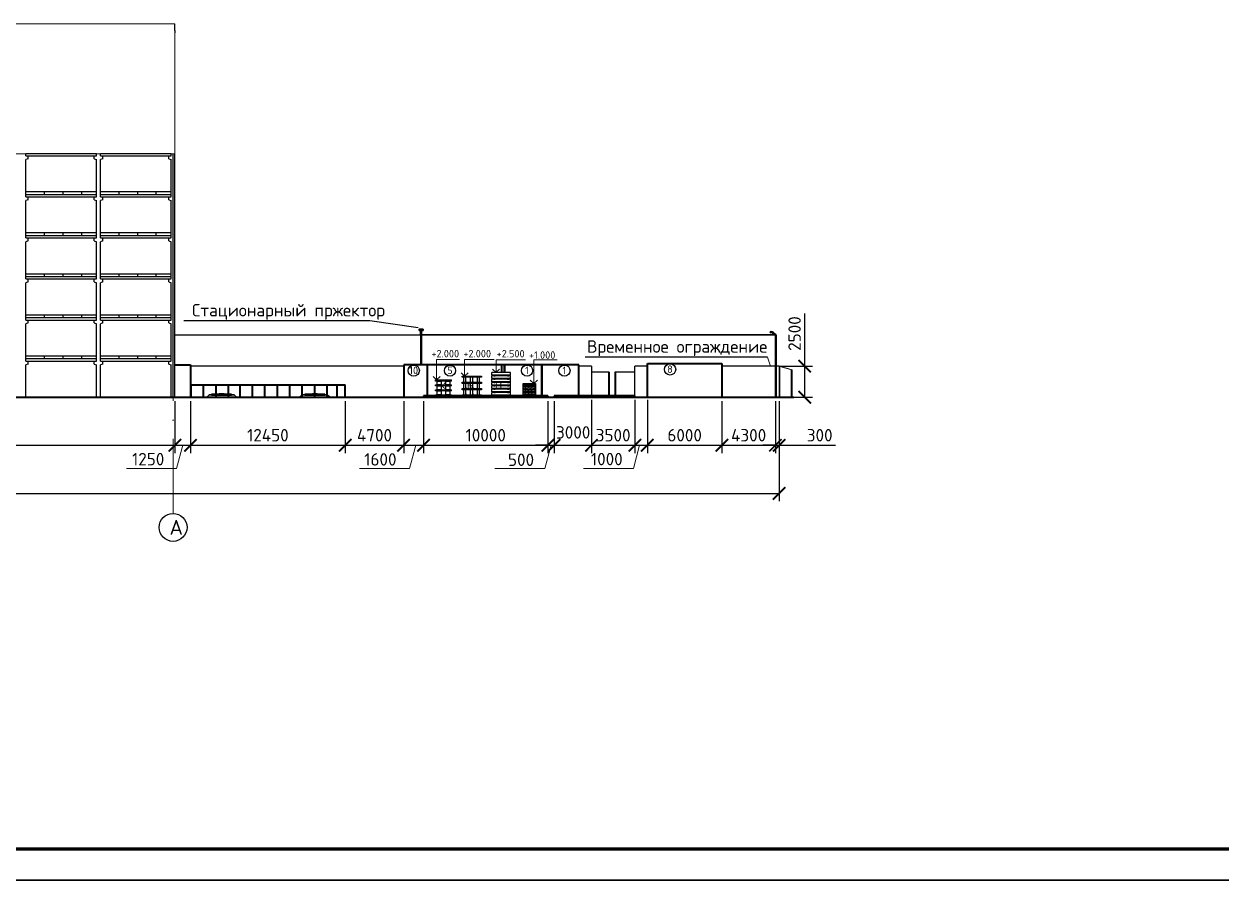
# Model space of a CAD drawing. Header units: millimetres. Extents: x -782 to 10910, y 3841 to 13237.
# Drawn here: x 8844.2 to 9036.8, y 6618.5 to 6756.1 of the extents above; entities that cross this region are included whole.
import ezdxf

# ---------------------------------------------------------------- set-up
doc = ezdxf.new("R2010")
doc.units = ezdxf.units.MM
doc.linetypes.add('ACAD_ISO10W100', pattern=[18, 12, -3, 0, -3])
doc.linetypes.add('CENTER2', pattern=[28.575, 19.05, -3.175, 3.175, -3.175])
doc.layers.add('1', color=7, linetype='Continuous')
doc.layers.add('Оbводка', color=1, linetype='Continuous', lineweight=90)
doc.styles.add('2.5', font='isocpeur.ttf', dxfattribs={"height": 2})
doc.styles.add('Isocpeur', font='isocpeur.ttf')
doc.dimstyles.new('М500 стройгенп', dxfattribs={"dimtxt": 2, "dimasz": 2, "dimexe": 1.25, "dimexo": 0.625, "dimtad": 1, "dimlfac": 500, "dimtxsty": '2.5', "dimblk": 'ARCHTICK', "dimcen": 2.5, "dimadec": 0, "dimazin": 0, "dimtfac": 1, "dimtmove": 0, "dimatfit": 3, "dimfxl": 1, "dimarcsym": 0})

# ---------------------------------------------------------------- blocks, each defined once
blk = doc.blocks.new('_ArchTick')
at = {"color": 0, "linetype": 'ByBlock', "const_width": 0.15}
blk.add_lwpolyline([(-0.5, -0.5), (0.5, 0.5)], dxfattribs=at)
blk = doc.blocks.new('*D227')
at = {"color": 0, "lineweight": -2, "transparency": 16777216}
for p, q in [((8795.92, 6695.48), (8795.92, 6687.12)), ((8868.52, 6695.48), (8868.52, 6687.12)), ((8795.92, 6688.37), (8868.52, 6688.37))]:
    blk.add_line(p, q, dxfattribs=at)
at = {"layer": 'Defpoints', "color": 0, "lineweight": 25, "transparency": 16777216}
for p in [(8795.92, 6696.1), (8868.52, 6696.1), (8868.52, 6688.37)]:
    blk.add_point(p, dxfattribs=at)
at = {"color": 0, "lineweight": -2, "transparency": 16777216, "xscale": 2, "yscale": 2, "zscale": 2, "rotation": 180}
blk.add_blockref('_ArchTick', (8795.92, 6688.37), dxfattribs=at)
at = {"color": 0, "lineweight": -2, "transparency": 16777216, "xscale": 2, "yscale": 2, "zscale": 2}
blk.add_blockref('_ArchTick', (8868.52, 6688.37), dxfattribs=at)
at = {"color": 0, "lineweight": 20, "transparency": 16777216, "insert": (8832.22, 6689.99), "char_height": 2, "attachment_point": 5, "style": '2.5'}
blk.add_mtext('36300', dxfattribs=at)
blk = doc.blocks.new('*D243')
at = {"color": 0, "lineweight": -2, "transparency": 16777216}
for p, q in [((8868.52, 6695.48), (8868.52, 6687.12)), ((8871.02, 6695.48), (8871.02, 6687.12)), ((8868.52, 6688.37), (8871.02, 6688.37))]:
    blk.add_line(p, q, dxfattribs=at)
at = {"layer": 'Defpoints', "color": 0, "lineweight": 25, "transparency": 16777216}
for p in [(8868.52, 6696.1), (8871.02, 6696.1), (8871.02, 6688.37)]:
    blk.add_point(p, dxfattribs=at)
at = {"color": 0, "lineweight": -2, "transparency": 16777216, "xscale": 2, "yscale": 2, "zscale": 2, "rotation": 180}
blk.add_blockref('_ArchTick', (8868.52, 6688.37), dxfattribs=at)
at = {"color": 0, "lineweight": -2, "transparency": 16777216, "xscale": 2, "yscale": 2, "zscale": 2}
blk.add_blockref('_ArchTick', (8871.02, 6688.37), dxfattribs=at)
at = {"color": 0, "lineweight": 20, "transparency": 16777216, "insert": (8864.21, 6686.14), "char_height": 2, "attachment_point": 5, "style": '2.5'}
blk.add_mtext('1250', dxfattribs=at)
blk = doc.blocks.new('*D244')
at = {"color": 0, "lineweight": -2, "transparency": 16777216}
for p, q in [((8871.02, 6695.48), (8871.02, 6687.12)), ((8895.92, 6695.48), (8895.92, 6687.12)), ((8871.02, 6688.37), (8895.92, 6688.37))]:
    blk.add_line(p, q, dxfattribs=at)
at = {"layer": 'Defpoints', "color": 0, "lineweight": 25, "transparency": 16777216}
for p in [(8871.02, 6696.1), (8895.92, 6696.1), (8895.92, 6688.37)]:
    blk.add_point(p, dxfattribs=at)
at = {"color": 0, "lineweight": -2, "transparency": 16777216, "xscale": 2, "yscale": 2, "zscale": 2, "rotation": 180}
blk.add_blockref('_ArchTick', (8871.02, 6688.37), dxfattribs=at)
at = {"color": 0, "lineweight": -2, "transparency": 16777216, "xscale": 2, "yscale": 2, "zscale": 2}
blk.add_blockref('_ArchTick', (8895.92, 6688.37), dxfattribs=at)
at = {"color": 0, "lineweight": 20, "transparency": 16777216, "insert": (8883.47, 6689.99), "char_height": 2, "attachment_point": 5, "style": '2.5'}
blk.add_mtext('12450', dxfattribs=at)
blk = doc.blocks.new('*D245')
at = {"color": 0, "lineweight": -2, "transparency": 16777216}
for p, q in [((8895.92, 6695.48), (8895.92, 6687.12)), ((8905.32, 6695.48), (8905.32, 6687.12)), ((8895.92, 6688.37), (8905.32, 6688.37))]:
    blk.add_line(p, q, dxfattribs=at)
at = {"layer": 'Defpoints', "color": 0, "lineweight": 25, "transparency": 16777216}
for p in [(8895.92, 6696.1), (8905.32, 6696.1), (8905.32, 6688.37)]:
    blk.add_point(p, dxfattribs=at)
at = {"color": 0, "lineweight": -2, "transparency": 16777216, "xscale": 2, "yscale": 2, "zscale": 2, "rotation": 180}
blk.add_blockref('_ArchTick', (8895.92, 6688.37), dxfattribs=at)
at = {"color": 0, "lineweight": -2, "transparency": 16777216, "xscale": 2, "yscale": 2, "zscale": 2}
blk.add_blockref('_ArchTick', (8905.32, 6688.37), dxfattribs=at)
at = {"color": 0, "lineweight": 20, "transparency": 16777216, "insert": (8900.62, 6689.99), "char_height": 2, "attachment_point": 5, "style": '2.5'}
blk.add_mtext('4700', dxfattribs=at)
blk = doc.blocks.new('*D246')
at = {"color": 0, "lineweight": -2, "transparency": 16777216}
for p, q in [((8905.32, 6695.48), (8905.32, 6687.12)), ((8908.52, 6695.48), (8908.52, 6687.12)), ((8905.32, 6688.37), (8908.52, 6688.37))]:
    blk.add_line(p, q, dxfattribs=at)
at = {"layer": 'Defpoints', "color": 0, "lineweight": 25, "transparency": 16777216}
for p in [(8905.32, 6696.1), (8908.52, 6696.1), (8908.52, 6688.37)]:
    blk.add_point(p, dxfattribs=at)
at = {"color": 0, "lineweight": -2, "transparency": 16777216, "xscale": 2, "yscale": 2, "zscale": 2, "rotation": 180}
blk.add_blockref('_ArchTick', (8905.32, 6688.37), dxfattribs=at)
at = {"color": 0, "lineweight": -2, "transparency": 16777216, "xscale": 2, "yscale": 2, "zscale": 2}
blk.add_blockref('_ArchTick', (8908.52, 6688.37), dxfattribs=at)
at = {"color": 0, "lineweight": 20, "transparency": 16777216, "insert": (8901.57, 6686.1), "char_height": 2, "attachment_point": 5, "style": '2.5'}
blk.add_mtext('1600', dxfattribs=at)
blk = doc.blocks.new('*D247')
at = {"color": 0, "lineweight": -2, "transparency": 16777216}
for p, q in [((8908.52, 6695.48), (8908.52, 6687.12)), ((8928.52, 6695.48), (8928.52, 6687.12)), ((8908.52, 6688.37), (8928.52, 6688.37))]:
    blk.add_line(p, q, dxfattribs=at)
at = {"layer": 'Defpoints', "color": 0, "lineweight": 25, "transparency": 16777216}
for p in [(8908.52, 6696.1), (8928.52, 6696.1), (8928.52, 6688.37)]:
    blk.add_point(p, dxfattribs=at)
at = {"color": 0, "lineweight": -2, "transparency": 16777216, "xscale": 2, "yscale": 2, "zscale": 2, "rotation": 180}
blk.add_blockref('_ArchTick', (8908.52, 6688.37), dxfattribs=at)
at = {"color": 0, "lineweight": -2, "transparency": 16777216, "xscale": 2, "yscale": 2, "zscale": 2}
blk.add_blockref('_ArchTick', (8928.52, 6688.37), dxfattribs=at)
at = {"color": 0, "lineweight": 20, "transparency": 16777216, "insert": (8918.52, 6689.99), "char_height": 2, "attachment_point": 5, "style": '2.5'}
blk.add_mtext('10000', dxfattribs=at)
blk = doc.blocks.new('*D248')
at = {"color": 0, "lineweight": -2, "transparency": 16777216}
for p, q in [((8928.52, 6695.48), (8928.52, 6687.12)), ((8929.52, 6695.48), (8929.52, 6687.12)), ((8928.52, 6688.37), (8926.52, 6688.37)), ((8928.52, 6688.37), (8929.52, 6688.37)), ((8929.52, 6688.37), (8931.52, 6688.37))]:
    blk.add_line(p, q, dxfattribs=at)
at = {"layer": 'Defpoints', "color": 0, "lineweight": 25, "transparency": 16777216}
for p in [(8928.52, 6696.1), (8929.52, 6696.1), (8929.52, 6688.37)]:
    blk.add_point(p, dxfattribs=at)
at = {"color": 0, "lineweight": -2, "transparency": 16777216, "xscale": 2, "yscale": 2, "zscale": 2}
blk.add_blockref('_ArchTick', (8928.52, 6688.37), dxfattribs=at)
at = {"color": 0, "lineweight": -2, "transparency": 16777216, "xscale": 2, "yscale": 2, "zscale": 2, "rotation": 180}
blk.add_blockref('_ArchTick', (8929.52, 6688.37), dxfattribs=at)
at = {"color": 0, "lineweight": 20, "transparency": 16777216, "insert": (8924.2, 6686.04), "char_height": 2, "attachment_point": 5, "style": '2.5'}
blk.add_mtext('500', dxfattribs=at)
blk = doc.blocks.new('*D249')
at = {"color": 0, "lineweight": -2, "transparency": 16777216}
for p, q in [((8929.52, 6695.48), (8929.52, 6687.12)), ((8935.52, 6695.68), (8935.52, 6687.12)), ((8929.52, 6688.37), (8935.52, 6688.37))]:
    blk.add_line(p, q, dxfattribs=at)
at = {"layer": 'Defpoints', "color": 0, "lineweight": 25, "transparency": 16777216}
for p in [(8929.52, 6696.1), (8935.52, 6696.3), (8935.52, 6688.37)]:
    blk.add_point(p, dxfattribs=at)
at = {"color": 0, "lineweight": -2, "transparency": 16777216, "xscale": 2, "yscale": 2, "zscale": 2, "rotation": 180}
blk.add_blockref('_ArchTick', (8929.52, 6688.37), dxfattribs=at)
at = {"color": 0, "lineweight": -2, "transparency": 16777216, "xscale": 2, "yscale": 2, "zscale": 2}
blk.add_blockref('_ArchTick', (8935.52, 6688.37), dxfattribs=at)
at = {"color": 0, "lineweight": 20, "transparency": 16777216, "insert": (8932.59, 6690.44), "char_height": 2, "attachment_point": 5, "style": '2.5'}
blk.add_mtext('3000', dxfattribs=at)
blk = doc.blocks.new('*D250')
at = {"color": 0, "lineweight": -2, "transparency": 16777216}
for p, q in [((8935.52, 6695.68), (8935.52, 6687.12)), ((8942.52, 6695.68), (8942.52, 6687.12)), ((8935.52, 6688.37), (8942.52, 6688.37))]:
    blk.add_line(p, q, dxfattribs=at)
at = {"layer": 'Defpoints', "color": 0, "lineweight": 25, "transparency": 16777216}
for p in [(8935.52, 6696.3), (8942.52, 6696.3), (8942.52, 6688.37)]:
    blk.add_point(p, dxfattribs=at)
at = {"color": 0, "lineweight": -2, "transparency": 16777216, "xscale": 2, "yscale": 2, "zscale": 2, "rotation": 180}
blk.add_blockref('_ArchTick', (8935.52, 6688.37), dxfattribs=at)
at = {"color": 0, "lineweight": -2, "transparency": 16777216, "xscale": 2, "yscale": 2, "zscale": 2}
blk.add_blockref('_ArchTick', (8942.52, 6688.37), dxfattribs=at)
at = {"color": 0, "lineweight": 20, "transparency": 16777216, "insert": (8939.02, 6689.99), "char_height": 2, "attachment_point": 5, "style": '2.5'}
blk.add_mtext('3500', dxfattribs=at)
blk = doc.blocks.new('*D251')
at = {"color": 0, "lineweight": -2, "transparency": 16777216}
for p, q in [((8942.52, 6695.68), (8942.52, 6687.12)), ((8944.52, 6695.68), (8944.52, 6687.12)), ((8942.52, 6688.37), (8944.52, 6688.37))]:
    blk.add_line(p, q, dxfattribs=at)
at = {"layer": 'Defpoints', "color": 0, "lineweight": 25, "transparency": 16777216}
for p in [(8942.52, 6696.3), (8944.52, 6696.3), (8944.52, 6688.37)]:
    blk.add_point(p, dxfattribs=at)
at = {"color": 0, "lineweight": -2, "transparency": 16777216, "xscale": 2, "yscale": 2, "zscale": 2, "rotation": 180}
blk.add_blockref('_ArchTick', (8942.52, 6688.37), dxfattribs=at)
at = {"color": 0, "lineweight": -2, "transparency": 16777216, "xscale": 2, "yscale": 2, "zscale": 2}
blk.add_blockref('_ArchTick', (8944.52, 6688.37), dxfattribs=at)
at = {"color": 0, "lineweight": 20, "transparency": 16777216, "insert": (8938, 6686.15), "char_height": 2, "attachment_point": 5, "style": '2.5'}
blk.add_mtext('1000', dxfattribs=at)
blk = doc.blocks.new('*D252')
at = {"color": 0, "lineweight": -2, "transparency": 16777216}
for p, q in [((8944.52, 6695.48), (8944.52, 6687.12)), ((8956.52, 6695.48), (8956.52, 6687.12)), ((8944.52, 6688.37), (8956.52, 6688.37))]:
    blk.add_line(p, q, dxfattribs=at)
at = {"layer": 'Defpoints', "color": 0, "lineweight": 25, "transparency": 16777216}
for p in [(8944.52, 6696.1), (8956.52, 6696.1), (8956.52, 6688.37)]:
    blk.add_point(p, dxfattribs=at)
at = {"color": 0, "lineweight": -2, "transparency": 16777216, "xscale": 2, "yscale": 2, "zscale": 2, "rotation": 180}
blk.add_blockref('_ArchTick', (8944.52, 6688.37), dxfattribs=at)
at = {"color": 0, "lineweight": -2, "transparency": 16777216, "xscale": 2, "yscale": 2, "zscale": 2}
blk.add_blockref('_ArchTick', (8956.52, 6688.37), dxfattribs=at)
at = {"color": 0, "lineweight": 20, "transparency": 16777216, "insert": (8950.52, 6689.99), "char_height": 2, "attachment_point": 5, "style": '2.5'}
blk.add_mtext('6000', dxfattribs=at)
blk = doc.blocks.new('*D253')
at = {"color": 0, "lineweight": -2, "transparency": 16777216}
for p, q in [((8956.52, 6695.48), (8956.52, 6687.12)), ((8965.12, 6695.48), (8965.12, 6687.12)), ((8956.52, 6688.37), (8965.12, 6688.37))]:
    blk.add_line(p, q, dxfattribs=at)
at = {"layer": 'Defpoints', "color": 0, "lineweight": 25, "transparency": 16777216}
for p in [(8956.52, 6696.1), (8965.12, 6696.1), (8965.12, 6688.37)]:
    blk.add_point(p, dxfattribs=at)
at = {"color": 0, "lineweight": -2, "transparency": 16777216, "xscale": 2, "yscale": 2, "zscale": 2, "rotation": 180}
blk.add_blockref('_ArchTick', (8956.52, 6688.37), dxfattribs=at)
at = {"color": 0, "lineweight": -2, "transparency": 16777216, "xscale": 2, "yscale": 2, "zscale": 2}
blk.add_blockref('_ArchTick', (8965.12, 6688.37), dxfattribs=at)
at = {"color": 0, "lineweight": 20, "transparency": 16777216, "insert": (8960.82, 6689.99), "char_height": 2, "attachment_point": 5, "style": '2.5'}
blk.add_mtext('4300', dxfattribs=at)
blk = doc.blocks.new('*D228')
at = {"color": 0, "lineweight": -2, "transparency": 16777216}
for p, q in [((8965.12, 6695.48), (8965.12, 6687.12)), ((8965.72, 6695.48), (8965.72, 6687.12)), ((8965.12, 6688.37), (8963.12, 6688.37)), ((8965.12, 6688.37), (8965.72, 6688.37)), ((8965.72, 6688.37), (8974.77, 6688.37))]:
    blk.add_line(p, q, dxfattribs=at)
at = {"layer": 'Defpoints', "color": 0, "lineweight": 25, "transparency": 16777216}
for p in [(8965.12, 6696.1), (8965.72, 6696.1), (8965.72, 6688.37)]:
    blk.add_point(p, dxfattribs=at)
at = {"color": 0, "lineweight": -2, "transparency": 16777216, "xscale": 2, "yscale": 2, "zscale": 2}
blk.add_blockref('_ArchTick', (8965.12, 6688.37), dxfattribs=at)
at = {"color": 0, "lineweight": -2, "transparency": 16777216, "xscale": 2, "yscale": 2, "zscale": 2, "rotation": 180}
blk.add_blockref('_ArchTick', (8965.72, 6688.37), dxfattribs=at)
at = {"color": 0, "lineweight": 20, "transparency": 16777216, "insert": (8972.25, 6689.99), "char_height": 2, "attachment_point": 5, "style": '2.5'}
blk.add_mtext('300', dxfattribs=at)
blk = doc.blocks.new('*D229')
at = {"color": 0, "lineweight": -2, "transparency": 16777216}
for p, q in [((8697.2, 6695.48), (8697.2, 6679.37)), ((8965.72, 6695.48), (8965.72, 6679.37)), ((8697.2, 6680.62), (8965.72, 6680.62))]:
    blk.add_line(p, q, dxfattribs=at)
at = {"layer": 'Defpoints', "color": 0, "lineweight": 25, "transparency": 16777216}
for p in [(8697.2, 6696.1), (8965.72, 6696.1), (8965.72, 6680.62)]:
    blk.add_point(p, dxfattribs=at)
at = {"color": 0, "lineweight": -2, "transparency": 16777216, "xscale": 2, "yscale": 2, "zscale": 2, "rotation": 180}
blk.add_blockref('_ArchTick', (8697.2, 6680.62), dxfattribs=at)
at = {"color": 0, "lineweight": -2, "transparency": 16777216, "xscale": 2, "yscale": 2, "zscale": 2}
blk.add_blockref('_ArchTick', (8965.72, 6680.62), dxfattribs=at)
at = {"color": 0, "lineweight": 20, "transparency": 16777216, "insert": (8830.46, 6682.24), "char_height": 2, "attachment_point": 5, "style": '2.5'}
blk.add_mtext('136000', dxfattribs=at)
blk = doc.blocks.new('*D255')
at = {"color": 0, "lineweight": -2, "transparency": 16777216}
for p, q in [((8969.84, 6701.1), (8969.84, 6709.55)), ((8965.85, 6701.1), (8971.09, 6701.1)), ((8969.84, 6696.1), (8969.84, 6701.1)), ((8965.85, 6696.1), (8971.09, 6696.1))]:
    blk.add_line(p, q, dxfattribs=at)
at = {"layer": 'Defpoints', "color": 0, "lineweight": 25, "transparency": 16777216}
for p in [(8965.22, 6701.1), (8965.22, 6696.1), (8969.84, 6696.1)]:
    blk.add_point(p, dxfattribs=at)
at = {"color": 0, "lineweight": -2, "transparency": 16777216, "xscale": 2, "yscale": 2, "zscale": 2}
for p, rotation in [((8969.84, 6701.1), 90), ((8969.84, 6696.1), 270)]:
    blk.add_blockref('_ArchTick', p, dxfattribs=dict(at, rotation=rotation))
at = {"color": 0, "lineweight": 20, "transparency": 16777216, "insert": (8968.21, 6706.33), "char_height": 2, "attachment_point": 5, "rotation": 90, "style": '2.5'}
blk.add_mtext('2500', dxfattribs=at)

msp = doc.modelspace()

# ---------------------------------------------------------------- hatches: boundary and pattern name
at = {"lineweight": 25, "ltscale": 0.5}
h = msp.add_hatch(dxfattribs=at)
h.set_pattern_fill('BRICK', color=256, scale=0.04)
h.set_pattern_definition([(0, (6485.51544, 3840.0981), (0, 0.254), []), (90, (6485.51544, 3840.0981), (-0.508, 3e-17), [0.254, -0.254]), (90, (6485.76944, 3840.0981), (-0.508, 3e-17), [-0.254, 0.254])])
h.paths.add_polyline_path([(8926.52296, 6698.300825), (8924.52296, 6698.300825), (8924.52296, 6696.300825), (8926.52296, 6696.300825)])

# ---------------------------------------------------------------- linework, layer by layer
at = {"lineweight": 20}
for p, q in [((8795.92296, 6756.100825), (8868.52296, 6756.100825)), ((8868.52296, 6756.100825), (8868.52296, 6735.240825)), ((8868.52296, 6735.240825), (8795.92296, 6735.240825)), ((8965.1936, 6706.100825), (8965.1436, 6706.100825)), ((8963.872647, 6702.542554), (8964.335848, 6701.100825)), ((8910.614083, 6698.897991), (8910.614083, 6702.151537)), ((8910.614083, 6698.897991), (8910.614083, 6702.151537)), ((8914.323043, 6702.151537), (8910.614083, 6702.151537)), ((8915.12296, 6699.500825), (8915.12296, 6702.151537)), ((8915.12296, 6699.500825), (8915.12296, 6702.151537)), ((8919.880087, 6702.151537), (8915.12296, 6702.151537)), ((8920.171853, 6700.080825), (8919.60247, 6700.605811)), ((8920.1585, 6700.081001), (8920.741513, 6700.590808)), ((8920.171853, 6700.080825), (8920.171853, 6702.131407)), ((8920.171853, 6700.080825), (8920.171853, 6702.131407)), ((8924.92898, 6702.131407), (8920.171853, 6702.131407)), ((8926.260005, 6698.300825), (8926.260005, 6702.131407)), ((8926.260005, 6702.131407), (8930.01834, 6702.131407)), ((8965.82296, 6701.100825), (8965.72296, 6701.100825)), ((8967.82296, 6700.500825), (8965.82296, 6701.100825)), ((8965.82296, 6701.100825), (8965.82296, 6701.050825)), ((8967.72296, 6700.480825), (8965.82296, 6701.050825)), ((8910.614083, 6698.897991), (8910.0447, 6699.422977)), ((8910.60073, 6698.898167), (8911.183743, 6699.407975)), ((8915.12296, 6699.500825), (8914.553577, 6700.025811)), ((8915.109608, 6699.501001), (8915.69262, 6700.010808)), ((8926.260005, 6698.300825), (8925.690621, 6698.825811)), ((8926.246652, 6698.301001), (8926.829665, 6698.810808)), ((8940.52296, 6696.300825), (8938.52296, 6696.300825)), ((8942.52296, 6696.300825), (8940.52296, 6696.300825)), ((8942.52296, 6696.100825), (8944.52296, 6696.100825)), ((8944.52296, 6696.100825), (8944.52296, 6696.271945)), ((8956.52296, 6696.271945), (8956.52296, 6696.100825)), ((8965.82296, 6696.100825), (8967.82296, 6696.100825)), ((8967.82296, 6696.100825), (8967.72296, 6696.100825)), ((8869.77296, 6688.368048), (8868.768151, 6684.618048)), ((8907.27296, 6688.368048), (8906.268151, 6684.618048)), ((8929.021305, 6688.368048), (8928.016495, 6684.618048)), ((8943.27296, 6688.368048), (8942.268151, 6684.618048)), ((8868.768151, 6684.618048), (8860.727428, 6684.618048)), ((8906.268151, 6684.618048), (8898.227428, 6684.618048)), ((8928.016495, 6684.618048), (8919.975772, 6684.618048)), ((8942.268151, 6684.618048), (8934.227428, 6684.618048))]:
    msp.add_line(p, q, dxfattribs=at)
at = {"lineweight": 25}
for p, q in [((8868.52296, 6755.060825), (8868.52296, 6756.100825)), ((8868.52296, 6755.060825), (8868.52296, 6754.700825)), ((8844.52296, 6734.900825), (8844.52296, 6735.240825)), ((8855.92296, 6735.240825), (8844.52296, 6735.240825)), ((8844.52296, 6734.900825), (8855.92296, 6734.900825)), ((8844.92296, 6734.434158), (8844.52296, 6734.300825)), ((8844.52296, 6728.300825), (8844.52296, 6734.300825)), ((8844.92296, 6734.434158), (8844.92296, 6734.900825)), ((8855.52296, 6734.434158), (8855.52296, 6734.900825)), ((8855.52296, 6734.434158), (8855.92296, 6734.300825)), ((8855.92296, 6734.900825), (8855.92296, 6735.240825)), ((8855.92296, 6734.900825), (8855.92296, 6735.240825)), ((8855.92296, 6728.300825), (8855.92296, 6734.300825)), ((8855.92296, 6728.300825), (8855.92296, 6734.300825)), ((8856.52296, 6734.900825), (8856.52296, 6735.240825)), ((8867.92296, 6735.240825), (8856.52296, 6735.240825)), ((8856.52296, 6734.900825), (8867.92296, 6734.900825)), ((8856.92296, 6734.434158), (8856.52296, 6734.300825)), ((8856.52296, 6728.300825), (8856.52296, 6734.300825)), ((8856.92296, 6734.434158), (8856.92296, 6734.900825)), ((8867.52296, 6734.434158), (8867.52296, 6734.900825)), ((8867.52296, 6734.434158), (8867.92296, 6734.300825)), ((8867.92296, 6734.900825), (8867.92296, 6735.240825)), ((8867.92296, 6734.900825), (8867.92296, 6735.240825)), ((8867.92296, 6728.300825), (8867.92296, 6734.300825)), ((8867.92296, 6728.300825), (8867.92296, 6734.300825)), ((8868.52296, 6696.100825), (8868.52296, 6735.240825)), ((8855.92296, 6729.100825), (8844.52296, 6729.100825)), ((8855.92296, 6728.640825), (8844.52296, 6728.640825)), ((8844.52296, 6728.300825), (8855.92296, 6728.300825)), ((8844.92296, 6727.834158), (8844.52296, 6727.700825)), ((8844.52296, 6721.700825), (8844.52296, 6727.700825)), ((8844.92296, 6727.834158), (8844.92296, 6728.300825)), ((8847.52296, 6728.640825), (8847.52296, 6729.100825)), ((8850.52296, 6728.640825), (8850.52296, 6729.100825)), ((8853.52296, 6728.640825), (8853.52296, 6729.100825)), ((8855.52296, 6727.834158), (8855.52296, 6728.300825)), ((8855.52296, 6727.834158), (8855.92296, 6727.700825)), ((8855.92296, 6721.700825), (8855.92296, 6727.700825)), ((8867.92296, 6729.100825), (8856.52296, 6729.100825)), ((8867.92296, 6728.640825), (8856.52296, 6728.640825)), ((8856.52296, 6728.300825), (8867.92296, 6728.300825)), ((8856.92296, 6727.834158), (8856.52296, 6727.700825)), ((8856.52296, 6721.700825), (8856.52296, 6727.700825)), ((8856.92296, 6727.834158), (8856.92296, 6728.300825)), ((8859.52296, 6728.640825), (8859.52296, 6729.100825)), ((8862.52296, 6728.640825), (8862.52296, 6729.100825)), ((8865.52296, 6728.640825), (8865.52296, 6729.100825)), ((8867.52296, 6727.834158), (8867.52296, 6728.300825)), ((8867.52296, 6727.834158), (8867.92296, 6727.700825)), ((8867.92296, 6721.700825), (8867.92296, 6727.700825)), ((8855.92296, 6722.500825), (8844.52296, 6722.500825)), ((8855.92296, 6722.040825), (8844.52296, 6722.040825)), ((8847.52296, 6722.040825), (8847.52296, 6722.500825)), ((8850.52296, 6722.040825), (8850.52296, 6722.500825)), ((8853.52296, 6722.040825), (8853.52296, 6722.500825)), ((8867.92296, 6722.500825), (8856.52296, 6722.500825)), ((8867.92296, 6722.040825), (8856.52296, 6722.040825)), ((8859.52296, 6722.040825), (8859.52296, 6722.500825)), ((8862.52296, 6722.040825), (8862.52296, 6722.500825)), ((8865.52296, 6722.040825), (8865.52296, 6722.500825)), ((8844.52296, 6721.700825), (8855.92296, 6721.700825)), ((8844.92296, 6721.234158), (8844.52296, 6721.100825)), ((8844.52296, 6715.100825), (8844.52296, 6721.100825)), ((8844.92296, 6721.234158), (8844.92296, 6721.700825)), ((8855.52296, 6721.234158), (8855.52296, 6721.700825)), ((8855.52296, 6721.234158), (8855.92296, 6721.100825)), ((8855.92296, 6715.100825), (8855.92296, 6721.100825)), ((8856.52296, 6721.700825), (8867.92296, 6721.700825)), ((8856.92296, 6721.234158), (8856.52296, 6721.100825)), ((8856.52296, 6715.100825), (8856.52296, 6721.100825)), ((8856.92296, 6721.234158), (8856.92296, 6721.700825)), ((8867.52296, 6721.234158), (8867.52296, 6721.700825)), ((8867.52296, 6721.234158), (8867.92296, 6721.100825)), ((8867.92296, 6715.100825), (8867.92296, 6721.100825)), ((8855.92296, 6715.900825), (8844.52296, 6715.900825)), ((8855.92296, 6715.440825), (8844.52296, 6715.440825)), ((8844.52296, 6715.100825), (8855.92296, 6715.100825)), ((8844.92296, 6714.634158), (8844.52296, 6714.500825)), ((8844.52296, 6708.500825), (8844.52296, 6714.500825)), ((8844.92296, 6714.634158), (8844.92296, 6715.100825)), ((8847.52296, 6715.440825), (8847.52296, 6715.900825)), ((8850.52296, 6715.440825), (8850.52296, 6715.900825)), ((8853.52296, 6715.440825), (8853.52296, 6715.900825)), ((8855.52296, 6714.634158), (8855.52296, 6715.100825)), ((8855.52296, 6714.634158), (8855.92296, 6714.500825)), ((8855.92296, 6708.500825), (8855.92296, 6714.500825)), ((8867.92296, 6715.900825), (8856.52296, 6715.900825)), ((8867.92296, 6715.440825), (8856.52296, 6715.440825)), ((8856.52296, 6715.100825), (8867.92296, 6715.100825)), ((8856.92296, 6714.634158), (8856.52296, 6714.500825)), ((8856.52296, 6708.500825), (8856.52296, 6714.500825)), ((8856.92296, 6714.634158), (8856.92296, 6715.100825)), ((8859.52296, 6715.440825), (8859.52296, 6715.900825)), ((8862.52296, 6715.440825), (8862.52296, 6715.900825)), ((8865.52296, 6715.440825), (8865.52296, 6715.900825)), ((8867.52296, 6714.634158), (8867.52296, 6715.100825)), ((8867.52296, 6714.634158), (8867.92296, 6714.500825)), ((8867.92296, 6708.500825), (8867.92296, 6714.500825)), ((8855.92296, 6709.300825), (8844.52296, 6709.300825)), ((8855.92296, 6708.840825), (8844.52296, 6708.840825)), ((8844.52296, 6708.500825), (8855.92296, 6708.500825)), ((8844.92296, 6708.034158), (8844.92296, 6708.500825)), ((8847.52296, 6708.840825), (8847.52296, 6709.300825)), ((8850.52296, 6708.840825), (8850.52296, 6709.300825)), ((8853.52296, 6708.840825), (8853.52296, 6709.300825)), ((8855.52296, 6708.034158), (8855.52296, 6708.500825)), ((8867.92296, 6709.300825), (8856.52296, 6709.300825)), ((8867.92296, 6708.840825), (8856.52296, 6708.840825)), ((8856.52296, 6708.500825), (8867.92296, 6708.500825)), ((8856.92296, 6708.034158), (8856.92296, 6708.500825)), ((8859.52296, 6708.840825), (8859.52296, 6709.300825)), ((8862.52296, 6708.840825), (8862.52296, 6709.300825)), ((8865.52296, 6708.840825), (8865.52296, 6709.300825)), ((8867.52296, 6708.034158), (8867.52296, 6708.500825)), ((8899.864349, 6708.353962), (8869.93584, 6708.353962)), ((8907.627265, 6707.255991), (8899.864349, 6708.353962)), ((8844.92296, 6708.034158), (8844.52296, 6707.900825)), ((8844.52296, 6701.900825), (8844.52296, 6707.900825)), ((8855.52296, 6708.034158), (8855.92296, 6707.900825)), ((8855.92296, 6701.900825), (8855.92296, 6707.900825)), ((8856.92296, 6708.034158), (8856.52296, 6707.900825)), ((8856.52296, 6701.900825), (8856.52296, 6707.900825)), ((8867.52296, 6708.034158), (8867.92296, 6707.900825)), ((8867.92296, 6701.900825), (8867.92296, 6707.900825)), ((8868.52296, 6706.100825), (8965.137158, 6706.100825)), ((8965.1061, 6706.100825), (8908.1061, 6706.100825)), ((8855.92296, 6702.700825), (8844.52296, 6702.700825)), ((8847.52296, 6702.240825), (8847.52296, 6702.700825)), ((8850.52296, 6702.240825), (8850.52296, 6702.700825)), ((8853.52296, 6702.240825), (8853.52296, 6702.700825)), ((8867.92296, 6702.700825), (8856.52296, 6702.700825)), ((8859.52296, 6702.240825), (8859.52296, 6702.700825)), ((8862.52296, 6702.240825), (8862.52296, 6702.700825)), ((8865.52296, 6702.240825), (8865.52296, 6702.700825)), ((8963.872647, 6702.542554), (8934.493221, 6702.542554)), ((8855.92296, 6702.240825), (8844.52296, 6702.240825)), ((8844.52296, 6701.900825), (8855.92296, 6701.900825)), ((8844.92296, 6701.434158), (8844.52296, 6701.300825)), ((8844.52296, 6696.100825), (8844.52296, 6701.300825)), ((8844.92296, 6701.434158), (8844.92296, 6701.900825)), ((8855.52296, 6701.434158), (8855.52296, 6701.900825)), ((8855.52296, 6701.900825), (8855.92296, 6701.900825)), ((8855.52296, 6701.434158), (8855.92296, 6701.300825)), ((8855.92296, 6696.100825), (8855.92296, 6701.300825)), ((8867.92296, 6702.240825), (8856.52296, 6702.240825)), ((8856.52296, 6701.900825), (8867.92296, 6701.900825)), ((8856.92296, 6701.434158), (8856.52296, 6701.300825)), ((8856.52296, 6696.100825), (8856.52296, 6701.300825)), ((8856.92296, 6701.434158), (8856.92296, 6701.900825)), ((8867.52296, 6701.434158), (8867.52296, 6701.900825)), ((8867.52296, 6701.434158), (8867.92296, 6701.300825)), ((8867.92296, 6696.100825), (8867.92296, 6701.300825)), ((8905.32296, 6701.100825), (8871.02296, 6701.100825)), ((8935.52296, 6701.100825), (8933.52296, 6701.100825)), ((8935.52296, 6701.100825), (8935.52296, 6696.300825)), ((8944.52296, 6701.100825), (8942.52296, 6701.100825)), ((8943.531713, 6701.100825), (8942.52296, 6701.100825)), ((8942.52296, 6696.300825), (8942.52296, 6701.100825)), ((8965.72296, 6701.100825), (8956.52296, 6701.100825)), ((8965.72296, 6701.100825), (8965.72296, 6696.100825)), ((8965.82296, 6696.100825), (8965.82296, 6701.100825)), ((8910.422612, 6698.897791), (8913.02296, 6698.900509)), ((8910.422612, 6698.701136), (8910.422612, 6698.897791)), ((8910.423483, 6698.700823), (8910.422805, 6698.700823)), ((8913.02296, 6698.700823), (8910.423483, 6698.700823)), ((8910.723483, 6698.100823), (8910.723483, 6698.700823)), ((8910.723483, 6698.700823), (8911.323483, 6698.700823)), ((8911.323483, 6698.700823), (8911.323483, 6698.100823)), ((8912.123483, 6698.100823), (8912.123483, 6698.700823)), ((8912.123483, 6698.700823), (8912.723483, 6698.700823)), ((8912.723483, 6698.700823), (8912.723483, 6698.100823)), ((8913.02296, 6698.700823), (8913.02296, 6698.900509)), ((8914.72296, 6699.500825), (8917.82296, 6699.500825)), ((8914.72296, 6699.300825), (8914.72296, 6699.500825)), ((8914.92296, 6699.300825), (8914.72296, 6699.300825)), ((8915.32296, 6699.300825), (8914.92296, 6699.300825)), ((8914.92296, 6699.300825), (8914.92296, 6698.500825)), ((8917.82296, 6699.300825), (8914.92296, 6699.300825)), ((8915.32296, 6698.500825), (8915.32296, 6699.300825)), ((8916.02296, 6699.500825), (8916.42296, 6699.500825)), ((8916.42296, 6699.300825), (8916.02296, 6699.300825)), ((8916.02296, 6699.300825), (8916.02296, 6698.500825)), ((8916.42296, 6698.500825), (8916.42296, 6699.300825)), ((8917.52296, 6699.300825), (8917.12296, 6699.300825)), ((8917.12296, 6699.300825), (8917.12296, 6698.500825)), ((8917.52296, 6698.500825), (8917.52296, 6699.300825)), ((8917.82296, 6699.500825), (8917.82296, 6699.300825)), ((8922.52296, 6700.080825), (8919.52296, 6700.080825)), ((8919.52296, 6699.640825), (8919.52296, 6700.080825)), ((8922.52296, 6699.640825), (8919.52296, 6699.640825)), ((8922.52296, 6699.540825), (8919.52296, 6699.540825)), ((8919.52296, 6699.100825), (8919.52296, 6699.540825)), ((8922.52296, 6699.100825), (8919.52296, 6699.100825)), ((8922.52296, 6699.000825), (8919.52296, 6699.000825)), ((8919.52296, 6698.560825), (8919.52296, 6699.000825)), ((8920.02296, 6699.640825), (8919.82296, 6699.640825)), ((8919.82296, 6699.640825), (8919.82296, 6699.540825)), ((8919.82296, 6699.540825), (8920.02296, 6699.540825)), ((8920.02296, 6699.100825), (8919.82296, 6699.100825)), ((8919.82296, 6699.100825), (8919.82296, 6699.000825)), ((8919.82296, 6699.000825), (8920.02296, 6699.000825)), ((8920.02296, 6699.540825), (8920.02296, 6699.640825)), ((8920.02296, 6699.000825), (8920.02296, 6699.100825)), ((8922.22296, 6699.640825), (8922.02296, 6699.640825)), ((8922.02296, 6699.640825), (8922.02296, 6699.540825)), ((8922.02296, 6699.540825), (8922.22296, 6699.540825)), ((8922.22296, 6699.100825), (8922.02296, 6699.100825)), ((8922.02296, 6699.100825), (8922.02296, 6699.000825)), ((8922.02296, 6699.000825), (8922.22296, 6699.000825)), ((8922.22296, 6699.540825), (8922.22296, 6699.640825)), ((8922.22296, 6699.000825), (8922.22296, 6699.100825)), ((8922.52296, 6699.640825), (8922.52296, 6700.080825)), ((8922.52296, 6699.100825), (8922.52296, 6699.540825)), ((8922.52296, 6696.400825), (8922.52296, 6699.410463)), ((8922.52296, 6698.560825), (8922.52296, 6699.000825)), ((8938.364106, 6700.100825), (8935.52296, 6700.100825)), ((8938.290463, 6700.100825), (8938.290463, 6696.300825)), ((8938.364106, 6700.100825), (8938.364106, 6696.300825)), ((8942.52296, 6700.100825), (8939.292183, 6700.100825)), ((8939.292183, 6700.100825), (8939.292183, 6696.300825)), ((8939.405996, 6700.100825), (8939.405996, 6696.300825)), ((8942.52296, 6696.100825), (8942.52296, 6700.100825)), ((8967.72296, 6696.100825), (8967.72296, 6700.530825)), ((8967.82296, 6696.100825), (8967.82296, 6700.500825)), ((8910.423395, 6698.097824), (8913.023483, 6698.100823)), ((8910.423395, 6698.097792), (8913.02296, 6698.100509)), ((8910.423395, 6698.097792), (8910.423395, 6698.097824)), ((8910.423448, 6697.901137), (8910.423448, 6698.097792)), ((8910.424319, 6697.900824), (8910.423588, 6697.900824)), ((8910.424179, 6697.297825), (8913.024319, 6697.300824)), ((8910.424179, 6697.297793), (8913.02296, 6697.300509)), ((8910.424179, 6697.297793), (8910.424179, 6697.297825)), ((8910.424284, 6697.101138), (8910.424284, 6697.297793)), ((8913.02296, 6697.900824), (8910.424319, 6697.900824)), ((8910.425155, 6697.100825), (8910.424372, 6697.100825)), ((8913.02296, 6697.100825), (8910.425155, 6697.100825)), ((8911.323483, 6698.100823), (8910.723483, 6698.100823)), ((8910.724319, 6697.300824), (8910.724319, 6697.900824)), ((8910.724319, 6697.900824), (8911.324319, 6697.900824)), ((8911.324319, 6697.300824), (8910.724319, 6697.300824)), ((8910.725155, 6696.500825), (8910.725155, 6697.100825)), ((8910.725155, 6697.100825), (8911.325155, 6697.100825)), ((8911.324319, 6697.900824), (8911.324319, 6697.300824)), ((8911.325155, 6697.100825), (8911.325155, 6696.500825)), ((8912.723483, 6698.100823), (8912.123483, 6698.100823)), ((8912.124319, 6697.300824), (8912.124319, 6697.900824)), ((8912.124319, 6697.900824), (8912.724319, 6697.900824)), ((8912.724319, 6697.300824), (8912.124319, 6697.300824)), ((8912.125155, 6696.500825), (8912.125155, 6697.100825)), ((8912.125155, 6697.100825), (8912.725155, 6697.100825)), ((8912.724319, 6697.900824), (8912.724319, 6697.300824)), ((8912.725155, 6697.100825), (8912.725155, 6696.500825)), ((8913.02296, 6697.900824), (8913.02296, 6698.100823)), ((8913.02296, 6697.100825), (8913.02296, 6697.300822)), ((8914.72296, 6698.500825), (8917.82296, 6698.500825)), ((8914.72296, 6698.300825), (8914.72296, 6698.500825)), ((8914.72296, 6698.500825), (8917.82296, 6698.500825)), ((8914.92296, 6698.300825), (8914.72296, 6698.300825)), ((8914.72296, 6697.500825), (8917.82296, 6697.500825)), ((8914.72296, 6697.300825), (8914.72296, 6697.500825)), ((8914.72296, 6697.500825), (8917.82296, 6697.500825)), ((8914.92296, 6697.300825), (8914.72296, 6697.300825)), ((8914.92296, 6698.500825), (8915.32296, 6698.500825)), ((8914.92296, 6698.500825), (8915.32296, 6698.500825)), ((8915.32296, 6698.300825), (8914.92296, 6698.300825)), ((8914.92296, 6698.300825), (8914.92296, 6697.500825)), ((8917.82296, 6698.300825), (8914.92296, 6698.300825)), ((8914.92296, 6697.500825), (8915.32296, 6697.500825)), ((8914.92296, 6697.500825), (8915.32296, 6697.500825)), ((8915.32296, 6697.300825), (8914.92296, 6697.300825)), ((8914.92296, 6697.300825), (8914.92296, 6696.500825)), ((8917.82296, 6697.300825), (8914.92296, 6697.300825)), ((8915.32296, 6698.634616), (8915.32296, 6698.500825)), ((8915.32296, 6697.500825), (8915.32296, 6698.300825)), ((8915.32296, 6697.634616), (8915.32296, 6697.500825)), ((8915.32296, 6696.500825), (8915.32296, 6697.300825)), ((8916.02296, 6698.500825), (8916.42296, 6698.500825)), ((8916.02296, 6698.500825), (8916.42296, 6698.500825)), ((8916.42296, 6698.300825), (8916.02296, 6698.300825)), ((8916.02296, 6698.300825), (8916.02296, 6697.500825)), ((8916.02296, 6697.500825), (8916.42296, 6697.500825)), ((8916.02296, 6697.500825), (8916.42296, 6697.500825)), ((8916.42296, 6697.300825), (8916.02296, 6697.300825)), ((8916.02296, 6697.300825), (8916.02296, 6696.500825)), ((8916.42296, 6698.634616), (8916.42296, 6698.500825)), ((8916.42296, 6697.500825), (8916.42296, 6698.300825)), ((8916.42296, 6697.634616), (8916.42296, 6697.500825)), ((8916.42296, 6696.500825), (8916.42296, 6697.300825)), ((8917.12296, 6698.500825), (8917.52296, 6698.500825)), ((8917.52296, 6698.300825), (8917.12296, 6698.300825)), ((8917.12296, 6698.300825), (8917.12296, 6697.500825)), ((8917.12296, 6697.500825), (8917.52296, 6697.500825)), ((8917.52296, 6697.300825), (8917.12296, 6697.300825)), ((8917.12296, 6697.300825), (8917.12296, 6696.500825)), ((8917.52296, 6697.500825), (8917.52296, 6698.300825)), ((8917.52296, 6696.500825), (8917.52296, 6697.300825)), ((8917.82296, 6698.500825), (8917.82296, 6698.300825)), ((8917.82296, 6697.500825), (8917.82296, 6697.300825)), ((8922.52296, 6698.560825), (8919.52296, 6698.560825)), ((8922.52296, 6698.460825), (8919.52296, 6698.460825)), ((8919.52296, 6698.020825), (8919.52296, 6698.460825)), ((8922.52296, 6698.020825), (8919.52296, 6698.020825)), ((8922.52296, 6697.920825), (8919.52296, 6697.920825)), ((8919.52296, 6697.480825), (8919.52296, 6697.920825)), ((8922.52296, 6697.480825), (8919.52296, 6697.480825)), ((8922.52296, 6697.380825), (8919.52296, 6697.380825)), ((8919.52296, 6696.940825), (8919.52296, 6697.380825)), ((8922.52296, 6696.940825), (8919.52296, 6696.940825)), ((8922.52296, 6696.840825), (8919.52296, 6696.840825)), ((8919.52296, 6696.400825), (8919.52296, 6696.840825)), ((8920.02296, 6698.560825), (8919.82296, 6698.560825)), ((8919.82296, 6698.560825), (8919.82296, 6698.460825)), ((8919.82296, 6698.460825), (8920.02296, 6698.460825)), ((8920.02296, 6698.020825), (8919.82296, 6698.020825)), ((8919.82296, 6698.020825), (8919.82296, 6697.920825)), ((8919.82296, 6697.920825), (8920.02296, 6697.920825)), ((8920.02296, 6697.480825), (8919.82296, 6697.480825)), ((8919.82296, 6697.480825), (8919.82296, 6697.380825)), ((8919.82296, 6697.380825), (8920.02296, 6697.380825)), ((8920.02296, 6696.940825), (8919.82296, 6696.940825)), ((8919.82296, 6696.940825), (8919.82296, 6696.840825)), ((8919.82296, 6696.840825), (8920.02296, 6696.840825)), ((8920.02296, 6698.460825), (8920.02296, 6698.560825)), ((8920.02296, 6697.920825), (8920.02296, 6698.020825)), ((8920.02296, 6697.380825), (8920.02296, 6697.480825)), ((8920.02296, 6696.840825), (8920.02296, 6696.940825)), ((8922.22296, 6698.560825), (8922.02296, 6698.560825)), ((8922.02296, 6698.560825), (8922.02296, 6698.460825)), ((8922.02296, 6698.460825), (8922.22296, 6698.460825)), ((8922.22296, 6698.020825), (8922.02296, 6698.020825)), ((8922.02296, 6698.020825), (8922.02296, 6697.920825)), ((8922.02296, 6697.920825), (8922.22296, 6697.920825)), ((8922.22296, 6697.480825), (8922.02296, 6697.480825)), ((8922.02296, 6697.480825), (8922.02296, 6697.380825)), ((8922.02296, 6697.380825), (8922.22296, 6697.380825)), ((8922.22296, 6696.940825), (8922.02296, 6696.940825)), ((8922.02296, 6696.940825), (8922.02296, 6696.840825)), ((8922.02296, 6696.840825), (8922.22296, 6696.840825)), ((8922.22296, 6698.460825), (8922.22296, 6698.560825)), ((8922.22296, 6697.920825), (8922.22296, 6698.020825)), ((8922.22296, 6697.380825), (8922.22296, 6697.480825)), ((8922.22296, 6696.840825), (8922.22296, 6696.940825)), ((8922.52296, 6698.020825), (8922.52296, 6698.460825)), ((8922.52296, 6697.480825), (8922.52296, 6697.920825)), ((8922.52296, 6696.940825), (8922.52296, 6697.380825)), ((8922.52296, 6696.400825), (8922.52296, 6696.840825)), ((8924.52296, 6696.300825), (8924.52296, 6698.300825)), ((8924.52296, 6698.300825), (8926.52296, 6698.300825)), ((8926.52296, 6698.300825), (8926.52296, 6696.300825)), ((8926.52296, 6696.300825), (8926.52296, 6698.163589)), ((8868.52296, 6696.100825), (8869.12296, 6696.100825)), ((8910.424962, 6696.497826), (8913.025155, 6696.500825)), ((8910.425155, 6696.300825), (8910.424962, 6696.497826)), ((8913.02296, 6696.300825), (8910.425155, 6696.300825)), ((8911.325155, 6696.500825), (8910.725155, 6696.500825)), ((8912.725155, 6696.500825), (8912.125155, 6696.500825)), ((8913.02296, 6696.300825), (8913.02296, 6696.500822)), ((8914.72296, 6696.500825), (8917.82296, 6696.500825)), ((8914.72296, 6696.300825), (8914.72296, 6696.500825)), ((8914.92296, 6696.300825), (8914.72296, 6696.300825)), ((8914.92296, 6696.500825), (8915.32296, 6696.500825)), ((8917.82296, 6696.300825), (8914.92296, 6696.300825)), ((8915.32296, 6696.634616), (8915.32296, 6696.500825)), ((8916.02296, 6696.500825), (8916.42296, 6696.500825)), ((8916.42296, 6696.634616), (8916.42296, 6696.500825)), ((8917.12296, 6696.500825), (8917.52296, 6696.500825)), ((8917.82296, 6696.500825), (8917.82296, 6696.300825)), ((8922.52296, 6696.400825), (8919.52296, 6696.400825)), ((8920.02296, 6696.400825), (8919.82296, 6696.400825)), ((8919.82296, 6696.400825), (8919.82296, 6696.300825)), ((8919.82296, 6696.300825), (8920.02296, 6696.300825)), ((8920.02296, 6696.300825), (8920.02296, 6696.400825)), ((8922.22296, 6696.400825), (8922.02296, 6696.400825)), ((8922.02296, 6696.400825), (8922.02296, 6696.300825)), ((8922.02296, 6696.300825), (8922.22296, 6696.300825)), ((8922.22296, 6696.300825), (8922.22296, 6696.400825)), ((8926.52296, 6696.300825), (8924.52296, 6696.300825)), ((9467.561363, 6618.477659), (8626.561363, 6618.477659))]:
    msp.add_line(p, q, dxfattribs=at)
at = {"linetype": 'CENTER2', "lineweight": 25, "ltscale": 200}
msp.add_line((8868.22296, 6696.100825), (8868.22296, 6735.240825), dxfattribs=at)
at = {"lineweight": 35}
for p, q in [((8907.78692, 6706.830581), (8907.78692, 6707.059464)), ((8907.78692, 6707.059464), (8908.436919, 6707.058493)), ((8908.036919, 6706.831552), (8907.78692, 6706.831066)), ((8908.436919, 6706.830954), (8908.036919, 6706.831552)), ((8908.036919, 6706.831552), (8908.038338, 6706.100825)), ((8908.186919, 6706.100825), (8908.186919, 6706.831552)), ((8908.436919, 6706.82961), (8908.436919, 6707.058493)), ((8908.2311, 6706.100825), (8907.9811, 6706.100825)), ((8908.2311, 6706.100825), (8907.9811, 6706.100825)), ((8874.02296, 6696.500825), (8873.62296, 6696.100825)), ((8874.42296, 6696.500825), (8874.02296, 6696.500825)), ((8874.02296, 6696.500825), (8874.42296, 6696.500825)), ((8874.42296, 6696.580825), (8874.42296, 6696.500825)), ((8874.42296, 6696.500825), (8874.42296, 6696.580825)), ((8874.42296, 6696.580825), (8877.62296, 6696.580825)), ((8874.42296, 6696.500825), (8874.42296, 6696.420825)), ((8874.42296, 6696.420825), (8877.62296, 6696.420825)), ((8875.62296, 6696.580825), (8875.62296, 6696.660825)), ((8875.62296, 6696.660825), (8876.42296, 6696.660825)), ((8876.02296, 6696.580825), (8875.62296, 6696.580825)), ((8875.62296, 6696.580825), (8875.62296, 6696.580825)), ((8876.42296, 6696.660825), (8876.42296, 6696.580825)), ((8877.62296, 6696.420825), (8877.62296, 6696.580825)), ((8878.02296, 6696.500825), (8877.62296, 6696.500825)), ((8878.02296, 6696.500825), (8878.42296, 6696.100825)), ((8889.02296, 6696.500825), (8888.62296, 6696.100825)), ((8889.42296, 6696.500825), (8889.02296, 6696.500825)), ((8889.02296, 6696.500825), (8889.42296, 6696.500825)), ((8889.42296, 6696.580825), (8889.42296, 6696.500825)), ((8889.42296, 6696.500825), (8889.42296, 6696.580825)), ((8889.42296, 6696.580825), (8892.62296, 6696.580825)), ((8889.42296, 6696.500825), (8889.42296, 6696.420825)), ((8889.42296, 6696.420825), (8892.62296, 6696.420825)), ((8890.62296, 6696.580825), (8890.62296, 6696.660825)), ((8890.62296, 6696.660825), (8891.42296, 6696.660825)), ((8891.02296, 6696.580825), (8890.62296, 6696.580825)), ((8890.62296, 6696.580825), (8890.62296, 6696.580825)), ((8891.42296, 6696.660825), (8891.42296, 6696.580825)), ((8892.62296, 6696.420825), (8892.62296, 6696.580825)), ((8893.02296, 6696.500825), (8892.62296, 6696.500825)), ((8893.02296, 6696.500825), (8893.42296, 6696.100825))]:
    msp.add_line(p, q, dxfattribs=at)
at = {"color": 0, "linetype": 'Continuous', "lineweight": 40}
for p, q in [((8964.747777, 6706.483838), (8964.718462, 6706.448539)), ((8965.137158, 6706.100825), (8964.72216, 6706.445468)), ((8965.211449, 6706.100825), (8964.747777, 6706.483838)), ((8965.2311, 6706.100825), (8965.1061, 6706.100825))]:
    msp.add_line(p, q, dxfattribs=at)
at = {"color": 0, "linetype": 'Continuous', "lineweight": 35}
msp.add_line((8908.2311, 6706.100825), (8907.9811, 6706.100825), dxfattribs=at)
at = {"lineweight": 40}
for p, q in [((8908.06046, 6706.100825), (8908.06046, 6701.300825)), ((8908.16046, 6701.300825), (8908.16046, 6706.100825)), ((8965.2311, 6706.100825), (8965.1061, 6706.100825)), ((8965.2311, 6706.100825), (8965.1061, 6706.100825)), ((8965.12296, 6706.100825), (8965.12296, 6696.100825)), ((8965.22296, 6696.100825), (8965.22296, 6706.100825)), ((8868.52296, 6701.300825), (8871.02296, 6701.300825)), ((8871.02296, 6701.300825), (8871.02296, 6696.100825)), ((8909.12296, 6701.300825), (8905.32296, 6701.300825)), ((8905.32296, 6701.300825), (8905.32296, 6696.100825)), ((8921.12296, 6701.300825), (8909.12296, 6701.300825)), ((8909.12296, 6701.300825), (8909.12296, 6696.300825)), ((8921.52296, 6701.300825), (8915.52296, 6701.300825)), ((8921.12296, 6700.080825), (8921.12296, 6701.300825)), ((8927.52296, 6701.300825), (8921.52296, 6701.300825)), ((8921.52296, 6701.300825), (8921.52296, 6700.080825)), ((8921.52296, 6700.080825), (8921.52296, 6701.300825)), ((8933.52296, 6701.300825), (8927.52296, 6701.300825)), ((8927.52296, 6701.300825), (8927.52296, 6696.300825)), ((8927.52296, 6696.300825), (8927.52296, 6701.300825)), ((8933.52296, 6696.300825), (8933.52296, 6701.300825)), ((8944.52296, 6696.100825), (8944.52296, 6701.500825)), ((8944.52296, 6701.500825), (8956.52296, 6701.500825)), ((8956.52296, 6701.500825), (8956.52296, 6696.271945)), ((8871.12296, 6696.100825), (8871.12296, 6698.100825)), ((8871.12296, 6698.100825), (8895.92296, 6698.100825)), ((8873.12296, 6696.100825), (8873.12296, 6698.100825)), ((8875.12296, 6696.100825), (8875.12296, 6698.100825)), ((8877.111034, 6696.100825), (8877.111034, 6698.100825)), ((8878.993736, 6696.100825), (8878.993736, 6698.100825)), ((8881.001024, 6696.100825), (8881.001024, 6698.100825)), ((8883.001024, 6696.100825), (8883.001024, 6698.100825)), ((8885.001024, 6696.100825), (8885.001024, 6698.100825)), ((8887.001024, 6696.100825), (8887.001024, 6698.100825)), ((8889.001024, 6696.100825), (8889.001024, 6698.100825)), ((8891.001024, 6696.100825), (8891.001024, 6698.100825)), ((8893.001024, 6696.100825), (8893.001024, 6698.100825)), ((8894.633357, 6696.100825), (8894.633357, 6698.100825)), ((8895.92296, 6696.100825), (8895.92296, 6698.100825)), ((8694.881189, 6696.100825), (8968.098183, 6696.100825)), ((8928.52296, 6696.300825), (8908.52296, 6696.300825)), ((8908.52296, 6696.300825), (8908.52296, 6696.100825)), ((8928.52296, 6696.300825), (8928.52296, 6696.100825)), ((8942.52296, 6696.300825), (8929.52296, 6696.300825)), ((8929.52296, 6696.300825), (8929.52296, 6696.100825)), ((8942.52296, 6696.300825), (8935.52296, 6696.300825)), ((8942.52296, 6696.100825), (8942.52296, 6696.300825))]:
    msp.add_line(p, q, dxfattribs=at)
at = {"color": 1, "lineweight": 25}
for p, q in [((8873.12296, 6696.100825), (8873.12296, 6697.100825)), ((8875.12296, 6696.100825), (8875.12296, 6697.100825)), ((8894.633357, 6696.100825), (8894.633357, 6697.100825))]:
    msp.add_line(p, q, dxfattribs=at)
at = {"lineweight": 25, "ltscale": 200}
msp.add_line((8796.22296, 6696.100825), (8868.52296, 6696.100825), dxfattribs=at)
at = {"linetype": 'ACAD_ISO10W100', "lineweight": 20}
msp.add_line((8868.22296, 6677.407199), (8868.22296, 6696.100825), dxfattribs=at)
at = {"lineweight": 70}
msp.add_line((8647.561216, 6623.477476), (9462.561216, 6623.477476), dxfattribs=at)
msp.add_line((8627.561216, 6618.477476), (9467.561216, 6618.477476))
at = {"color": 0, "linetype": 'Continuous', "lineweight": 40}
for centre, radius, start, end in [((8964.496199, 6706.251608), 0.342361, 42.72998394, 147.56374367), ((8964.480343, 6705.769897), 0.719204, 70.66522234, 112.31594504)]:
    msp.add_arc(centre, radius, start, end, dxfattribs=at)
at = {"layer": 'Оbводка', "color": 0, "lineweight": -2}
for centre, radius in [((8906.945525, 6700.369996), 0.902538), ((8912.775433, 6700.369996), 0.902538), ((8925.175433, 6700.369996), 0.902538), ((8931.175433, 6700.369996), 0.902538), ((8948.175433, 6700.569996), 0.902538), ((8868.22296, 6675.167202), 2.239996)]:
    msp.add_circle(centre, radius, dxfattribs=at)

# ---------------------------------------------------------------- texts
at = {"lineweight": 25, "char_height": 2, "attachment_point": 1, "style": 'Isocpeur'}
for s, insert in [('Стационарный пржектор', (8871.266446, 6711.086639)), ('Временное ограждение', (8934.820238, 6705.248511))]:
    msp.add_mtext_dynamic_manual_height_columns(s, width=33.70747748, gutter_width=12.5, heights=[0], dxfattribs=dict(at, insert=insert))
at = {"lineweight": 40, "char_height": 1.199998, "width": 15.99997333, "attachment_point": 5, "style": 'Isocpeur'}
for s, insert in [('+2.000', (8912.013311, 6703.104624)), ('+2.000', (8917.147025, 6703.104624)), ('+2.500', (8922.520871, 6703.084494)), ('+1.000', (8927.604792, 6702.870093)), ('10', (8906.926907, 6700.406323)), ('5', (8912.756815, 6700.406323)), ('1', (8925.156815, 6700.406323)), ('1', (8931.156815, 6700.406323)), ('8', (8948.156815, 6700.606323))]:
    msp.add_mtext(s, dxfattribs=dict(at, insert=insert))
at = {"layer": '1', "lineweight": 25, "char_height": 1.199998, "width": 335.51997649, "attachment_point": 1, "style": 'Isocpeur'}
for s, insert in [('К', (8911.189374, 6698.523418)), ('Б', (8915.481337, 6698.596237)), ('П', (8920.081337, 6698.636237)), ('КР', (8924.681337, 6697.996237))]:
    msp.add_mtext(s, dxfattribs=dict(at, insert=insert))
at = {"layer": '1', "insert": (8867.642654, 6676.381518), "char_height": 2.399996, "width": 335.51997649, "attachment_point": 1, "style": 'Isocpeur'}
msp.add_mtext('А', dxfattribs=at)

# ---------------------------------------------------------------- dimensions: what is measured, and where the dimension line sits
at = {"lineweight": 20}
dim = msp.add_linear_dim(base=(8969.838617, 6696.100825), p1=(8965.22296, 6701.100825), p2=(8965.22296, 6696.100825), angle=90, dimstyle='М500 стройгенп', dxfattribs=at)
dim.commit()
dim.dimension.update_dxf_attribs({"geometry": '*D255', "text_midpoint": (8969.838617, 6706.325825), "dimtype": 160})
dim = msp.add_linear_dim(base=(8965.72296, 6680.616506), p1=(8697.20296, 6696.100825), p2=(8965.72296, 6696.100825), text='136000', dimstyle='М500 стройгенп', dxfattribs=at)
dim.commit()
dim.dimension.update_dxf_attribs({"geometry": '*D229', "text_midpoint": (8830.46296, 6680.616506), "dimtype": 160})
for base, p1, p2, picture, middle in [((8868.52296, 6688.368048), (8795.92296, 6696.100825), (8868.52296, 6696.100825), '*D227', (8832.22296, 6689.993048)), ((8895.92296, 6688.368048), (8871.02296, 6696.100825), (8895.92296, 6696.100825), '*D244', (8883.47296, 6689.993048)), ((8905.32296, 6688.368048), (8895.92296, 6696.100825), (8905.32296, 6696.100825), '*D245', (8900.62296, 6689.993048)), ((8928.52296, 6688.368048), (8908.52296, 6696.100825), (8928.52296, 6696.100825), '*D247', (8918.52296, 6689.993048)), ((8942.52296, 6688.368048), (8935.52296, 6696.300825), (8942.52296, 6696.300825), '*D250', (8939.02296, 6689.993048)), ((8956.52296, 6688.368048), (8944.52296, 6696.100825), (8956.52296, 6696.100825), '*D252', (8950.52296, 6689.993048)), ((8965.12296, 6688.368048), (8956.52296, 6696.100825), (8965.12296, 6696.100825), '*D253', (8960.82296, 6689.993048)), ((8965.72296, 6688.368048), (8965.12296, 6696.100825), (8965.72296, 6696.100825), '*D228', (8972.24796, 6689.993048))]:
    dim = msp.add_linear_dim(base=base, p1=p1, p2=p2, dimstyle='М500 стройгенп', dxfattribs=at)
    dim.commit()
    dim.dimension.update_dxf_attribs({"geometry": picture, "text_midpoint": middle})
for base, p1, p2, picture, middle in [((8871.02296, 6688.368048), (8868.52296, 6696.100825), (8871.02296, 6696.100825), '*D243', (8864.211303, 6686.136574)), ((8908.52296, 6688.368048), (8905.32296, 6696.100825), (8908.52296, 6696.100825), '*D246', (8901.565356, 6686.098444)), ((8929.52296, 6688.368048), (8928.52296, 6696.100825), (8929.52296, 6696.100825), '*D248', (8924.201145, 6686.039408)), ((8935.52296, 6688.368048), (8929.52296, 6696.100825), (8935.52296, 6696.300825), '*D249', (8932.585639, 6690.441983)), ((8944.52296, 6688.368048), (8942.52296, 6696.300825), (8944.52296, 6696.300825), '*D251', (8937.99719, 6686.147277))]:
    dim = msp.add_linear_dim(base=base, p1=p1, p2=p2, dimstyle='М500 стройгенп', override={"dimtmove": 2}, dxfattribs=at)
    dim.commit()
    dim.dimension.update_dxf_attribs({"geometry": picture, "text_midpoint": middle, "dimtype": 160})

doc.saveas('drawing.dxf')
